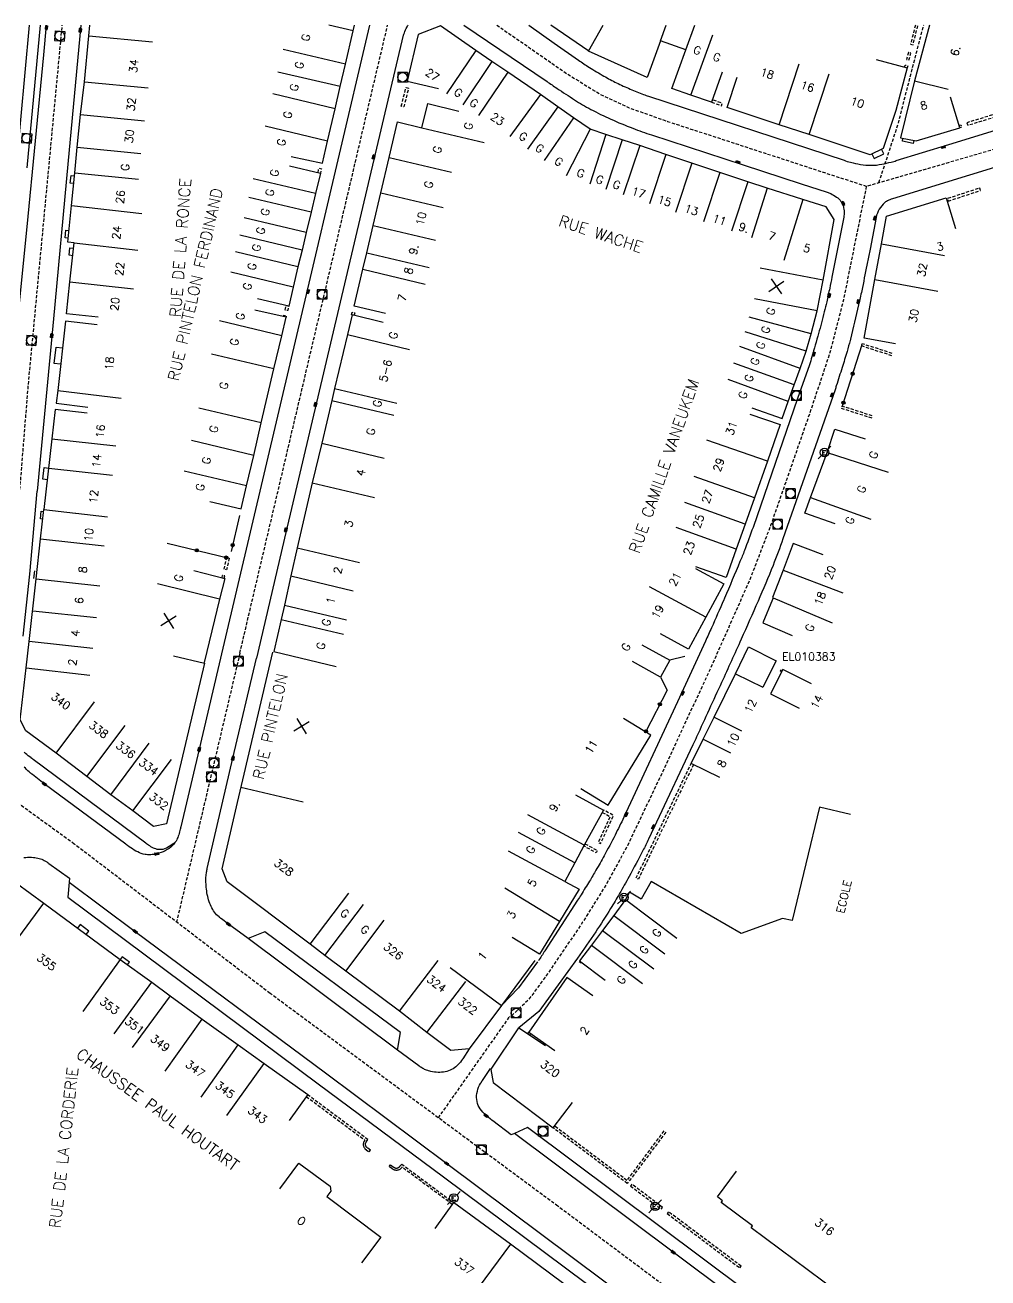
# Model space of a CAD drawing. Header units: millimetres. Extents: x 119599 to 135000, y 124063 to 131000.
# Drawn here: x 134732.4 to 134882.9, y 130804.3 to 131000 of the extents above; entities that cross this region are included whole.
import ezdxf
from ezdxf.enums import TextEntityAlignment as Align

# ---------------------------------------------------------------- set-up
doc = ezdxf.new("R2010")
doc.units = ezdxf.units.MM
doc.linetypes.add('DASHED', pattern=[0.75, 0.5, -0.25])
doc.layers.get('0').update_dxf_attribs({"linetype": 'CONTINUOUS'})
for name, color, linetype in [('W0001', 6, 'DASHED'), ('W0008', 7, 'CONTINUOUS'), ('W0100', 7, 'CONTINUOUS'), ('W0112', 1, 'DASHED'), ('W0322', 7, 'CONTINUOUS'), ('W0400', 7, 'CONTINUOUS'), ('W0420', 7, 'CONTINUOUS'), ('W0471', 7, 'CONTINUOUS'), ('W0984', 7, 'CONTINUOUS'), ('W0989', 7, 'CONTINUOUS'), ('W0991', 7, 'CONTINUOUS'), ('W1102', 7, 'CONTINUOUS')]:
    doc.layers.add(name, color=color, linetype=linetype)
doc.styles.get("Standard").update_dxf_attribs({"font": 'romans.shx', "width": 0.85})

# ---------------------------------------------------------------- blocks, each defined once
blk = doc.blocks.new('T420')
for p, q in [((0.75, 0.75), (-0.75, 0.75)), ((-0.75, 0.75), (-0.75, -0.75)), ((0.75, 0.75), (0.75, -0.75)), ((0.75, -0.75), (-0.75, -0.75))]:
    blk.add_line(p, q)
blk.add_ellipse((0, 0), major_axis=(-0.53, 0.53), ratio=1, start_param=3.926991, end_param=10.210176)
blk = doc.blocks.new('T400')
for p, q in [((-0.15, 0.3), (0.15, 0.3)), ((-0.15, -0.25), (-0.15, 0.3)), ((-0.15, 0.15), (0.15, 0.15)), ((-0.15, 0), (0.15, 0)), ((0.15, 0.3), (0.15, -0.25)), ((-0.15, -0.15), (0.15, -0.15)), ((-0.15, -0.25), (-0.15, -0.3)), ((-0.15, -0.3), (0.15, -0.3)), ((0.15, -0.3), (0.15, -0.25))]:
    blk.add_line(p, q)
blk = doc.blocks.new('T471')
for p, q in [((-0.333334, 0.333334), (-0.333334, -0.333334)), ((-0.333334, 0.333334), (0.333334, 0.333334)), ((-0.333334, 0), (0, 0)), ((0.500001, 0.500001), (1.000002, 1.000002)), ((-0.500001, -0.500001), (-1.000002, -1.000002)), ((-0.333334, -0.333334), (0.333334, -0.333334))]:
    blk.add_line(p, q)
blk.add_ellipse((0, 0), major_axis=(0.471405, 0.471405), ratio=1, start_param=5.4977871438, end_param=11.780972451)
blk = doc.blocks.new('t991o')
at = {"color": 0, "linetype": 'Continuous'}
for p, q in [((-1, 1), (1, -1)), ((-1, -1), (1, 1))]:
    blk.add_line(p, q, dxfattribs=at)
blk = doc.blocks.new('t322o')
at = {"color": 0, "linetype": 'Continuous'}
for radius in [0.25, 0.15]:
    blk.add_circle((0, 0), radius, dxfattribs=at)

msp = doc.modelspace()

# ---------------------------------------------------------------- linework, layer by layer
at = {"layer": 'W0001'}
for points in [[(134875.41, 130770.82), (134869.25, 130775.41), (134815.66, 130815.5), (134770.69, 130848.74), (134740.11, 130872.06), (134710.02, 130893.85), (134681.28, 130915.52), (134659.89, 130931.41), (134644.11, 130943.03), (134629.02, 130954.02), (134614.69, 130964.33), (134600.53, 130974.2), (134588.55, 130982.42), (134577.92, 130989.68), (134559.15, 131000)], [(134765.98, 130901.9), (134756.08, 130859.88)], [(134797, 130829.29), (134808.13, 130845.09), (134808.16, 130845.14)]]:
    msp.add_lwpolyline(points, dxfattribs=at)
at = {"layer": 'W0001', "flags": 128}
for points in [[(134731.61, 130927.43), (134732.91, 130943.59), (134738.23, 131000)], [(134765.98, 130901.9), (134768.41, 130912.24), (134773.2, 130932.56), (134777.69, 130951.59), (134785.11, 130983.2), (134789.07, 131000)], [(134806.12, 131000), (134811.18, 130996.5), (134817.21, 130992.32), (134822.33, 130989.16), (134826.82, 130987.07), (134832.79, 130984.96), (134844.88, 130981.02), (134863.87, 130974.82), (134882.8, 130980.32), (134916.71, 130990.75)], [(134865.85, 130975.4), (134868.84, 130984.53), (134871.04, 130993.11), (134872.84, 131000)], [(134863.87, 130974.82), (134860.29, 130957.06), (134858.11, 130948.6), (134855.05, 130939.45), (134851.49, 130929.21), (134848.92, 130921.84), (134845.66, 130913.36), (134839.73, 130899.99), (134832.06, 130883.4), (134826.54, 130871.8), (134823.21, 130865.72), (134819.54, 130859.85), (134813.86, 130851.51), (134811.13, 130847.79), (134808.28, 130845.08)]]:
    msp.add_lwpolyline(points, dxfattribs=at)
at = {"layer": 'W0008'}
for points in [[(134728.84, 130927.32), (134729.67, 130935.98), (134730.93, 130950.3), (134732.72, 130968.49), (134735.33, 130995.35), (134735.75, 131000)], [(134741.11, 131000), (134739.08, 130978.25), (134736.86, 130954.13), (134734.31, 130927.17)], [(134740, 130975.23), (134739.48, 130975.28), (134739.61, 130976.48), (134740.12, 130976.43)], [(134739.18, 130966.73), (134738.69, 130966.77), (134738.8, 130967.96), (134739.29, 130967.91)], [(134739.87, 130963.97), (134739.28, 130964.04), (134739.43, 130965.19), (134740, 130965.13)], [(134737.96, 130947.04), (134736.97, 130947.15), (134737.28, 130949.67), (134738.24, 130949.56)], [(134735.91, 130928.97), (134735.17, 130929.06), (134735.41, 130930.87), (134736.12, 130930.79)], [(134732.09, 130904.55), (134733.16, 130914.2), (134734.31, 130927.17)], [(134735.21, 130922.84), (134734.81, 130922.88), (134734.92, 130924.08), (134735.35, 130924.03)], [(134763.33, 130902.69), (134759.63, 130886.88), (134756.75, 130874.75), (134756.73, 130874.71), (134756.73, 130874.68), (134756.72, 130874.64), (134756.72, 130874.6), (134756.7, 130874.57), (134756.7, 130874.53), (134756.69, 130874.5), (134756.69, 130874.46), (134756.67, 130874.42), (134756.66, 130874.39), (134756.61, 130874.17), (134756.56, 130873.96), (134756.5, 130873.74), (134756.44, 130873.53), (134756.36, 130873.32), (134756.28, 130873.11), (134756.2, 130872.91), (134756.11, 130872.71), (134756, 130872.52), (134755.89, 130872.34), (134755.69, 130872.07), (134755.45, 130871.82), (134755.2, 130871.59), (134754.92, 130871.38), (134754.64, 130871.19), (134754.33, 130871.02), (134754, 130870.87), (134753.67, 130870.73), (134753.33, 130870.62), (134753, 130870.54), (134753, 130870.54), (134752.81, 130870.49), (134752.63, 130870.46), (134752.44, 130870.43), (134752.25, 130870.41), (134752.08, 130870.39), (134751.89, 130870.38), (134751.7, 130870.38), (134751.53, 130870.4), (134751.34, 130870.41), (134751.17, 130870.44), (134750.88, 130870.5), (134750.58, 130870.59), (134750.3, 130870.7), (134750.02, 130870.83), (134749.73, 130870.97), (134749.47, 130871.12), (134749.2, 130871.3), (134748.94, 130871.47), (134748.69, 130871.65), (134748.44, 130871.83), (134748.41, 130871.85), (134748.38, 130871.88), (134748.36, 130871.89), (134748.33, 130871.91), (134748.3, 130871.94), (134748.27, 130871.95), (134748.23, 130871.98), (134748.22, 130871.99), (134748.19, 130872.02), (134748.16, 130872.04), (134735.42, 130881.47), (134733.56, 130882.91), (134733.53, 130882.95), (134733.5, 130882.97), (134733.47, 130882.99), (134733.44, 130883.02), (134733.41, 130883.05), (134733.36, 130883.07), (134733.33, 130883.09), (134733.3, 130883.12), (134733.27, 130883.15), (134733.23, 130883.17), (134733.03, 130883.34), (134732.84, 130883.52), (134732.64, 130883.7), (134732.47, 130883.9), (134732.28, 130884.09)], [(134801.81, 130840.1), (134800.8, 130838.52), (134800.8, 130838.52), (134800.77, 130838.48), (134800.75, 130838.46), (134800.73, 130838.43), (134800.72, 130838.4), (134800.7, 130838.37), (134800.67, 130838.34), (134800.66, 130838.31), (134800.64, 130838.28), (134800.63, 130838.25), (134800.59, 130838.23), (134800.45, 130838.02), (134800.28, 130837.82), (134800.11, 130837.63), (134799.92, 130837.45), (134799.72, 130837.28), (134799.5, 130837.13), (134799.3, 130836.98), (134799.06, 130836.86), (134798.83, 130836.74), (134798.59, 130836.65), (134798.33, 130836.56), (134798.05, 130836.49), (134797.78, 130836.44), (134797.5, 130836.41), (134797.22, 130836.39), (134796.94, 130836.39), (134796.66, 130836.41), (134796.38, 130836.44), (134796.09, 130836.48), (134795.81, 130836.54), (134795.81, 130836.54), (134795.64, 130836.58), (134795.48, 130836.62), (134795.33, 130836.68), (134795.16, 130836.73), (134795, 130836.8), (134794.84, 130836.86), (134794.7, 130836.93), (134794.55, 130837.01), (134794.41, 130837.09), (134794.27, 130837.19), (134794.27, 130837.19), (134794.23, 130837.21), (134794.2, 130837.23), (134794.17, 130837.26), (134794.14, 130837.28), (134794.11, 130837.3), (134794.06, 130837.33), (134794.03, 130837.35), (134794, 130837.38), (134793.97, 130837.41), (134793.94, 130837.43), (134790.63, 130839.88), (134767.25, 130857.3), (134764.19, 130859.56), (134763.09, 130860.39), (134763.05, 130860.42), (134763.02, 130860.45), (134762.97, 130860.48), (134762.94, 130860.5), (134762.91, 130860.53), (134762.86, 130860.56), (134762.83, 130860.59), (134762.78, 130860.62), (134762.75, 130860.65), (134762.72, 130860.68), (134762.72, 130860.68), (134762.52, 130860.84), (134762.34, 130861.02), (134762.17, 130861.22), (134762.02, 130861.42), (134761.88, 130861.63), (134761.73, 130861.85), (134761.61, 130862.08), (134761.48, 130862.3), (134761.38, 130862.55), (134761.28, 130862.78), (134761.28, 130862.78), (134761.19, 130863.05), (134761.09, 130863.34), (134761.02, 130863.61), (134760.95, 130863.89), (134760.89, 130864.18), (134760.83, 130864.46), (134760.8, 130864.75), (134760.75, 130865.03), (134760.72, 130865.32), (134760.7, 130865.61), (134760.7, 130865.61), (134760.69, 130865.83), (134760.67, 130866.04), (134760.67, 130866.26), (134760.67, 130866.48), (134760.67, 130866.69), (134760.67, 130866.91), (134760.69, 130867.12), (134760.72, 130867.33), (134760.75, 130867.54), (134760.78, 130867.75), (134760.8, 130867.8), (134760.8, 130867.85), (134760.81, 130867.9), (134760.83, 130867.95), (134760.83, 130868), (134760.84, 130868.05), (134760.86, 130868.1), (134760.88, 130868.15), (134760.89, 130868.2), (134760.89, 130868.25), (134760.89, 130868.25), (134764.89, 130885.47), (134768.59, 130901.12)], [(134755.89, 130872.34), (134755.66, 130872.16), (134755.41, 130871.99), (134755.17, 130871.82), (134754.94, 130871.67), (134754.69, 130871.53), (134754.45, 130871.41), (134754.2, 130871.31), (134753.95, 130871.24), (134753.7, 130871.2), (134753.45, 130871.19), (134753.25, 130871.2), (134753.06, 130871.24), (134752.86, 130871.3), (134752.66, 130871.37), (134752.47, 130871.45), (134752.27, 130871.55), (134752.08, 130871.65), (134751.91, 130871.77), (134751.72, 130871.88), (134751.55, 130872.01), (134751.52, 130872.02), (134751.48, 130872.05), (134751.47, 130872.06), (134751.44, 130872.09), (134751.41, 130872.1), (134751.38, 130872.12), (134751.36, 130872.15), (134751.33, 130872.16), (134751.3, 130872.19), (134751.28, 130872.2), (134751.28, 130872.2), (134733.67, 130885.29), (134733.64, 130885.31), (134733.61, 130885.34), (134733.58, 130885.36), (134733.55, 130885.38), (134733.52, 130885.41), (134733.48, 130885.43), (134733.45, 130885.45), (134733.42, 130885.48), (134733.39, 130885.5), (134733.36, 130885.52), (134733.14, 130885.7), (134732.91, 130885.87), (134732.69, 130886.05), (134732.47, 130886.23), (134732.25, 130886.42)], [(134732.22, 130869.95), (134732.52, 130869.98), (134732.81, 130870.01), (134733.13, 130870.02), (134733.42, 130870.01), (134733.72, 130869.98), (134733.95, 130869.96), (134734.17, 130869.92), (134734.39, 130869.88), (134734.61, 130869.82), (134734.81, 130869.76), (134735.03, 130869.68), (134735.23, 130869.59), (134735.42, 130869.5), (134735.63, 130869.39), (134735.81, 130869.27), (134735.84, 130869.26), (134735.88, 130869.23), (134735.91, 130869.21), (134735.92, 130869.2), (134735.95, 130869.17), (134735.98, 130869.15), (134736.02, 130869.12), (134736.05, 130869.1), (134736.08, 130869.08), (134736.11, 130869.05), (134739.33, 130866.73), (134739.28, 130866.12), (134749.63, 130858.41), (134779.34, 130836.31), (134798.3, 130822.15), (134827.81, 130800.16)], [(134739.28, 130866.12), (134739.11, 130863.79), (134778.19, 130834.62), (134797.78, 130820.07), (134835.92, 130791.67), (134838.17, 130792.51)], [(134741.98, 130857.92), (134742.39, 130858.47), (134741.02, 130859.48), (134740.61, 130858.94)], [(134790.63, 130839.88), (134791.09, 130842.64), (134769.89, 130858.33), (134767.25, 130857.3)], [(134748.44, 130853.2), (134748.75, 130853.62), (134747.58, 130854.46), (134747.28, 130854.03)], [(134812.5, 130853.68), (134809.53, 130849.61), (134806.88, 130846.84)], [(134878.42, 130774.86), (134833.69, 130808.3), (134808.89, 130826.83), (134808.36, 130826.65), (134805.52, 130828.81), (134805.52, 130828.81), (134805.48, 130828.84), (134805.44, 130828.88), (134805.39, 130828.91), (134805.34, 130828.95), (134805.3, 130828.98), (134805.25, 130829.02), (134805.2, 130829.05), (134805.17, 130829.08), (134805.13, 130829.12), (134805.08, 130829.15), (134804.83, 130829.34), (134804.59, 130829.55), (134804.36, 130829.76), (134804.13, 130829.98), (134803.92, 130830.21), (134803.72, 130830.45), (134803.53, 130830.7), (134803.38, 130830.97), (134803.23, 130831.24), (134803.13, 130831.52), (134803.05, 130831.83), (134803, 130832.15), (134802.98, 130832.47), (134802.98, 130832.8), (134803.03, 130833.12), (134803.09, 130833.45), (134803.17, 130833.77), (134803.28, 130834.08), (134803.42, 130834.38), (134803.58, 130834.66), (134803.61, 130834.7), (134803.64, 130834.75), (134803.66, 130834.8), (134803.69, 130834.84), (134803.72, 130834.88), (134803.75, 130834.93), (134803.78, 130834.98), (134803.81, 130835.02), (134803.84, 130835.06), (134803.88, 130835.11), (134805.14, 130836.99)], [(134879.59, 130776.44), (134810.95, 130827.8), (134808.89, 130826.83)]]:
    msp.add_lwpolyline(points, dxfattribs=at)
at = {"layer": 'W0008', "flags": 128}
for points in [[(134733.03, 131000), (134731.03, 130977.78)], [(134734.75, 131000), (134732.68, 130977.69)], [(134786.21, 131000), (134776.36, 130957.91), (134763.34, 130902.69)], [(134871.27, 130981.97), (134871.18, 130981.5), (134869.5, 130981.84), (134869.6, 130982.31)], [(134864.73, 130979.86), (134865.08, 130979.15), (134866.6, 130979.9), (134866.26, 130980.59)], [(134733.77, 130913.57), (134733.92, 130914.77)]]:
    msp.add_lwpolyline(points, dxfattribs=at)
for points in [[(134768.61, 130901.11), (134773.21, 130920.75), (134778.22, 130941.91), (134787.15, 130979.89), (134791.56, 130998.41, -0.04003), (134791.68, 130998.78, -0.015242), (134792.1, 130999.71, -0.030578), (134792.27, 131000)], [(134801, 131000), (134813.98, 130991.17, 0.003425), (134815.55, 130990.11, 0.001985), (134818.28, 130988.32, 0.02141), (134820.81, 130986.83, 0.018122), (134823.93, 130985.31, 0.011744), (134827.38, 130983.87, 0.014191), (134830.29, 130982.83), (134844.64, 130978.17), (134853.69, 130975.21), (134857.76, 130973.91, -0.045253), (134858.3, 130973.68, -0.025181), (134859.21, 130973.14, -0.087453), (134859.91, 130972.46, -0.099274), (134860.28, 130971.68, -0.048339), (134860.4, 130970.76, -0.059046), (134860.35, 130970.01), (134858.5, 130960.63, -0.00369), (134858.15, 130958.9, -0.002972), (134857.68, 130956.76, -0.008262), (134857.3, 130955.18, -0.003887), (134856.41, 130951.84, -0.004097), (134855.37, 130948.19, -0.01178), (134854.97, 130946.93), (134853.14, 130941.64), (134846.17, 130921.54, -0.004088), (134844.82, 130917.91, -0.008533), (134844.13, 130916.19, -0.0002), (134841.72, 130910.48, -0.003901), (134841.6, 130910.19, -0.001259), (134839.67, 130905.84, -0.002602), (134838.72, 130903.75), (134834.37, 130894.3), (134825.98, 130876.27, -0.008944), (134824.6, 130873.46, -0.00772), (134822.91, 130870.25, -0.004967), (134821.62, 130867.97, -0.006627), (134820.62, 130866.29, -0.001866), (134819.3, 130864.14, -0.004621), (134818.76, 130863.28), (134813.64, 130855.38, -0.000444), (134813.62, 130855.35, -0.000009), (134812.64, 130853.85)], [(134811.15, 131000), (134815.09, 130997.18), (134818.87, 130994.53, 0.013134), (134820.59, 130993.39, 0.010157), (134822.87, 130992.03, 0.015258), (134824.84, 130990.98, 0.01455), (134826.97, 130990.01, 0.005741), (134829.04, 130989.17, 0.014858), (134829.85, 130988.87), (134860.39, 130978.87, 0.019177), (134861.41, 130978.57, 0.013046), (134862.95, 130978.24, 0.049198), (134864.61, 130978.09, 0.048616), (134866.29, 130978.27, 0.008473), (134867.76, 130978.6, 0.015515), (134868.55, 130978.82), (134876.74, 130981.34), (134918.97, 130994.32)], [(134915.39, 130987.46), (134867.97, 130972.88, 0.032414), (134867.56, 130972.72, 0.017619), (134866.85, 130972.37, 0.077482), (134866.74, 130972.28, 0.149765), (134865.39, 130969.95, 0.126011), (134865.39, 130969.95, 0.112685), (134865.39, 130969.95), (134864.46, 130965), (134863.95, 130962.5, -0.003596), (134863.15, 130958.5, -0.006499), (134862.66, 130956.29, -0.000339), (134861.4, 130950.93, -0.009314), (134861.35, 130950.73, -0.005146), (134860.86, 130949.01, -0.003555), (134860.1, 130946.53, -0.001373), (134859.18, 130943.63, -0.00667), (134858.98, 130943.04), (134850.84, 130919.73, -0.011133), (134849.29, 130915.6, -0.008086), (134846.95, 130910.01, -0.00221), (134844.31, 130904.05, -0.001947), (134841.25, 130897.31, -0.00034), (134837.35, 130888.81, -0.002336), (134836.78, 130887.58), (134831.1, 130875.46), (134829.84, 130872.82, -0.008999), (134828.96, 130871.05, -0.00385), (134826.79, 130866.98, -0.006421), (134825.3, 130864.32, -0.007282), (134823.92, 130862.01, -0.00994), (134821.58, 130858.36, -0.008624), (134818.72, 130854.26), (134812.68, 130845.91), (134809.56, 130843.34)]]:
    msp.add_lwpolyline(points, format="xyb", dxfattribs=at)
at = {"layer": 'W0100'}
for points in [[(134743.84, 130954.36), (134738.87, 130954.9), (134739.41, 130959.88), (134740.1, 130965.98), (134739.12, 130966.09), (134739.67, 130971.81), (134740.17, 130976.92), (134740.57, 130980.94), (134741.1, 130986.04), (134741.68, 130991.14), (134742.37, 130998.33), (134742.55, 131000)], [(134755.59, 130901.48), (134760.47, 130900.32), (134754.53, 130875.21), (134752.47, 130874.8), (134749.27, 130877.27), (134745.84, 130879.77), (134742.05, 130882.61), (134737.28, 130886.26), (134732.52, 130889.76), (134731.66, 130891.46), (134732.61, 130899.59), (134733.06, 130903.7), (134734.16, 130913.49), (134734.81, 130919.76), (134735.34, 130924.35), (134740.31, 130923.77)], [(134812.05, 130853.9), (134806.88, 130846.84), (134801.81, 130840.1), (134798.94, 130839.81), (134795.2, 130842.63), (134790.91, 130845.94), (134782.56, 130852.2), (134779.27, 130854.66), (134776.98, 130856.41), (134764, 130866.15), (134763.23, 130868.21), (134765.59, 130878.56), (134771.14, 130902.05)], [(134728, 130857.77), (134723.97, 130860.72), (134728.95, 130867.53), (134735.34, 130862.81), (134747.28, 130854.02), (134752.2, 130850.5), (134755.09, 130848.35), (134760.11, 130844.7), (134765.73, 130840.7), (134769.77, 130837.81), (134776.59, 130832.93), (134773.69, 130828.86)], [(134805.2, 130836.84), (134805.55, 130834.81), (134814.94, 130827.73), (134817.95, 130831.72)], [(134772.22, 130818.19), (134775.17, 130822.23), (134780.09, 130818.64), (134780.19, 130817.84), (134779.58, 130816.99), (134788, 130810.65), (134785, 130806.66)], [(134868.61, 130802.25), (134865.61, 130798.25), (134864.81, 130798.85), (134864.61, 130798.59), (134859.52, 130802.38), (134859.31, 130802.11), (134845.89, 130812.14), (134846.08, 130812.41), (134841.19, 130816.06), (134841.41, 130816.34), (134840.59, 130816.95), (134843.58, 130820.95)], [(134833.59, 130770.87), (134838.44, 130769.62), (134841.81, 130782.79), (134840.97, 130785.14), (134835.48, 130789.32), (134832.31, 130791.69), (134828.17, 130794.72), (134824.97, 130797.13), (134822.22, 130799.16), (134816.58, 130803.35), (134808.25, 130809.57), (134799.36, 130816.06), (134796.42, 130812.02)]]:
    msp.add_lwpolyline(points, dxfattribs=at)
at = {"layer": 'W0100', "flags": 128}
for points in [[(134774.02, 130979.49), (134778.91, 130978.41), (134779.67, 130981.86), (134780.88, 130986.92), (134781.67, 130990.39), (134782.48, 130993.9), (134783.7, 130999.09), (134783.9, 131000)], [(134846, 130940.19), (134850.71, 130938.52), (134851.66, 130941.2), (134852.57, 130943.78), (134853.52, 130946.36), (134854.48, 130949.05), (134855.23, 130951.77), (134856.2, 130955.38), (134857.11, 130960.15), (134858.84, 130969.62), (134857.6, 130971.62), (134853.96, 130972.75), (134848.37, 130974.5), (134845.37, 130975.51), (134840.99, 130976.97), (134836.62, 130978.43), (134832.55, 130979.78), (134828.46, 130981.16), (134825.7, 130982.06), (134823.19, 130982.88), (134820.7, 130983.75), (134818.12, 130985.53), (134815.66, 130987.21), (134812.94, 130989.17), (134807.84, 130992.62), (134805.34, 130994.3), (134802.85, 130996.04), (134797.32, 130999.87), (134793.83, 130998.54), (134792.14, 130991.24), (134797.01, 130990.11)], [(134820.49, 130995.9), (134814.59, 131000)], [(134873.73, 131000), (134871.42, 130991.29), (134869.22, 130982.38), (134871.66, 130981.89), (134878.48, 130983.93), (134877.05, 130988.72)], [(134841.34, 130992.66), (134839.7, 130987.94), (134836.46, 130989.06), (134833.49, 130990.11), (134835.67, 130996.13), (134831.71, 130997.56), (134829.63, 130991.82), (134820.48, 130995.91)], [(134865.41, 130994.6), (134870.24, 130993.3), (134868.46, 130986.67), (134866.51, 130980.71), (134864.49, 130979.75), (134854.93, 130982.9), (134850.25, 130984.44), (134842.14, 130987.11), (134843.7, 130991.86)], [(134788.71, 130954.96), (134783.85, 130956.11), (134785.21, 130961.86), (134785.81, 130964.42), (134786.8, 130968.68), (134788.01, 130973.8), (134789.3, 130979.3), (134790.63, 130984.86), (134794.43, 130983.95), (134795.33, 130987.73), (134800.19, 130986.57)], [(134773.72, 130978.02), (134778.57, 130976.84), (134777.8, 130973.67), (134777.11, 130970.75), (134776.36, 130967.57), (134775.69, 130964.86), (134775.05, 130962.25), (134774.31, 130959.08), (134773.62, 130956.11), (134768.75, 130957.23)], [(134868.45, 130950.18), (134863.53, 130951.07), (134865.2, 130960.24), (134866.24, 130965.84), (134867.02, 130970.16), (134876.33, 130973.01), (134877.8, 130968.23)], [(134743.67, 130953.17), (134738.71, 130953.72), (134737.51, 130942.9), (134737.26, 130940.93), (134742.22, 130940.31)], [(134761.31, 130925.55), (134766.18, 130924.42), (134767, 130928), (134768.14, 130932.75), (134769.3, 130937.85), (134771.3, 130946.29), (134772.53, 130951.47), (134773.2, 130954.36), (134768.33, 130955.48)], [(134788.39, 130953.53), (134783.54, 130954.72), (134782.78, 130951.64), (134780.79, 130943.25), (134780.33, 130941.35), (134778.8, 130934.67), (134777.3, 130928.51), (134774.92, 130918.36), (134773.95, 130913.95), (134772.93, 130909.37), (134772.43, 130907.14), (134771.29, 130902.12)], [(134742.1, 130939.4), (134737.14, 130939.95), (134736.62, 130935.34), (134735.34, 130924.35)], [(134845.67, 130939.22), (134850.39, 130937.58), (134848.41, 130931.88), (134846.4, 130926.13), (134844.94, 130922.03), (134843.55, 130918.15), (134841.95, 130913.7), (134837.24, 130915.39)], [(134858.99, 130922.09), (134854.28, 130923.77), (134855.14, 130926.2), (134857.77, 130933.25), (134858.96, 130936.9), (134863.71, 130935.35)], [(134857.12, 130917.25), (134852.45, 130919.03), (134850.87, 130914.87), (134849.23, 130910.56), (134849.33, 130910.51), (134849.23, 130910.28), (134847.68, 130906.61), (134852.28, 130904.66)], [(134758.77, 130914.78), (134763.61, 130913.56), (134762.79, 130910.3), (134760.38, 130900.45)], [(134837.19, 130915.09), (134841.59, 130912.71), (134838.77, 130907.51), (134836.09, 130902.53), (134831.69, 130904.91)], [(134828.78, 130903.2), (134833.15, 130900.77), (134831.69, 130898.13), (134827.32, 130900.56)], [(134840.99, 130882.45), (134836.51, 130884.67), (134838.37, 130888.44), (134840.09, 130891.89), (134843.44, 130898.68), (134845.48, 130902.88), (134849.77, 130900.7), (134847.72, 130896.56)], [(134855.3, 130897.11), (134850.83, 130899.35), (134848.91, 130895.51), (134853.38, 130893.27)], [(134819.25, 130880.75), (134823.52, 130878.14), (134830.2, 130889.07), (134825.94, 130891.68)], [(134818.42, 130879.78), (134822.8, 130877.38), (134819.79, 130871.88), (134818.3, 130869.12), (134816.74, 130866.23), (134819, 130865.01), (134815.92, 130859.95), (134812.82, 130854.88), (134808.55, 130857.49)], [(134861.38, 130876.7), (134856.53, 130877.85), (134856.53, 130877.85), (134852.3, 130860.1), (134850.76, 130860.43), (134844.31, 130858.11), (134830.27, 130866.22), (134828.68, 130863.48), (134826.84, 130864.54), (134826.26, 130863.38), (134824.4, 130860.91), (134822.66, 130858.58), (134820.92, 130856.27), (134819.06, 130853.81), (134823.05, 130850.8)], [(134821.16, 130848.35), (134817.06, 130851.2), (134811.12, 130842.66), (134815.22, 130839.81)], [(134805.24, 130836.9), (134809.56, 130843.34), (134813.73, 130840.58)]]:
    msp.add_lwpolyline(points, dxfattribs=at)
at = {"layer": 'W0112', "flags": 128}
for points in [[(134871.53, 131000), (134870.79, 130997.03), (134871.18, 130996.93), (134871.95, 131000)], [(134869.85, 130993.41), (134869.96, 130993.75), (134870.34, 130993.64), (134870.24, 130993.3)], [(134878.37, 130984.32), (134878.63, 130984.44), (134878.79, 130984.07), (134878.48, 130983.93)], [(134778.19, 130976.94), (134778.31, 130977.63), (134778.71, 130977.56), (134778.57, 130976.84)], [(134772.81, 130954.45), (134772.85, 130954.69), (134773.25, 130954.62), (134773.2, 130954.36)], [(134867.88, 130948.34), (134863.12, 130949.87), (134863.24, 130950.25), (134868, 130948.72)], [(134864.76, 130938.58), (134860, 130940.11), (134860.12, 130940.49), (134864.88, 130938.97)], [(134763.52, 130913.59), (134763.62, 130913.94), (134763.23, 130914.04), (134763.14, 130913.69)], [(134850.66, 130898.99), (134850.47, 130899.07), (134850.63, 130899.44), (134850.83, 130899.35)], [(134836.87, 130884.5), (134828.26, 130866.6), (134827.9, 130866.77), (134836.51, 130884.67)], [(134822.61, 130877.02), (134823.85, 130876.35), (134821.96, 130872.3), (134822.33, 130872.13), (134824.37, 130876.52), (134822.8, 130877.38)], [(134819.91, 130872.11), (134821.83, 130871.06), (134821.66, 130870.69), (134819.72, 130871.77)], [(134819.38, 130853.57), (134819.3, 130853.45), (134818.98, 130853.68), (134819.06, 130853.81)], [(134810.97, 130842.41), (134811.12, 130842.66)], [(134811.31, 130842.19), (134811.45, 130842.43)]]:
    msp.add_lwpolyline(points, dxfattribs=at)
for points in [[(134870.44, 130995.72), (134870.14, 130994.63), (134870.53, 130994.53), (134870.83, 130995.62)], [(134791.2, 130987.31), (134791.95, 130990.25), (134792.34, 130990.15), (134791.59, 130987.21)], [(134839.7, 130987.94), (134841.24, 130987.4), (134841.37, 130987.78), (134839.83, 130988.31)], [(134879.59, 130984.74), (134879.71, 130984.35), (134889.92, 130987.47), (134889.8, 130987.85)], [(134876.67, 130972.5), (134881.72, 130974.16), (134881.6, 130974.54), (134876.54, 130972.88)], [(134773.07, 130955.48), (134773.23, 130956.2), (134773.62, 130956.11), (134773.46, 130955.39)], [(134783.92, 130955.04), (134783.82, 130954.67), (134783.44, 130954.76), (134783.53, 130955.14)], [(134763.5, 130914.99), (134763.94, 130916.8), (134764.33, 130916.7), (134763.88, 130914.9)]]:
    msp.add_lwpolyline(points, close=True, dxfattribs=at)
at = {"layer": 'W0112'}
for points in [[(134776.36, 130832.63), (134785.5, 130825.83), (134785.44, 130825.73), (134785.48, 130825.8), (134785.48, 130825.8), (134785.48, 130825.79), (134785.48, 130825.79), (134785.47, 130825.78), (134785.47, 130825.78), (134785.47, 130825.77), (134785.45, 130825.77), (134785.45, 130825.76), (134785.45, 130825.76), (134785.44, 130825.74), (134785.41, 130825.68), (134785.38, 130825.62), (134785.34, 130825.55), (134785.31, 130825.48), (134785.3, 130825.41), (134785.28, 130825.33), (134785.27, 130825.25), (134785.27, 130825.17), (134785.27, 130825.09), (134785.27, 130825.09), (134785.27, 130825.01), (134785.28, 130824.94), (134785.3, 130824.86), (134785.33, 130824.79), (134785.36, 130824.72), (134785.39, 130824.66), (134785.44, 130824.59), (134785.48, 130824.53), (134785.53, 130824.48), (134785.58, 130824.42), (134785.63, 130824.38), (134785.64, 130824.38), (134785.66, 130824.36), (134785.66, 130824.36), (134785.67, 130824.35), (134785.67, 130824.34), (134785.67, 130824.34), (134785.69, 130824.33), (134785.7, 130824.33), (134785.7, 130824.32), (134785.7, 130824.32), (134785.7, 130824.32), (134786.17, 130823.97), (134786.38, 130824.25), (134785.92, 130824.6), (134785.92, 130824.6), (134785.91, 130824.6), (134785.91, 130824.61), (134785.91, 130824.61), (134785.89, 130824.62), (134785.89, 130824.62), (134785.88, 130824.62), (134785.88, 130824.63), (134785.86, 130824.63), (134785.86, 130824.64), (134785.86, 130824.65), (134785.81, 130824.68), (134785.78, 130824.71), (134785.75, 130824.75), (134785.72, 130824.79), (134785.7, 130824.84), (134785.67, 130824.88), (134785.66, 130824.92), (134785.64, 130824.97), (134785.63, 130825.02), (134785.61, 130825.06), (134785.61, 130825.06), (134785.61, 130825.11), (134785.61, 130825.16), (134785.61, 130825.22), (134785.63, 130825.27), (134785.63, 130825.32), (134785.64, 130825.37), (134785.66, 130825.41), (134785.69, 130825.46), (134785.7, 130825.51), (134785.73, 130825.55), (134785.73, 130825.55), (134785.73, 130825.55), (134785.73, 130825.55), (134785.75, 130825.56), (134785.75, 130825.57), (134785.75, 130825.57), (134785.75, 130825.58), (134785.77, 130825.59), (134785.77, 130825.59), (134785.77, 130825.59), (134785.77, 130825.6), (134785.98, 130825.9), (134776.56, 130832.91)], [(134832.52, 130827.04), (134826.52, 130819.04), (134814.94, 130827.73)], [(134832.23, 130827.25), (134826.45, 130819.53), (134815.16, 130828.01)], [(134799.16, 130815.78), (134791.33, 130821.59), (134791.31, 130821.57), (134791.3, 130821.55), (134791.3, 130821.55), (134791.31, 130821.56), (134791.28, 130821.54), (134791.28, 130821.53), (134791.28, 130821.53), (134791.28, 130821.52), (134791.27, 130821.52), (134791.27, 130821.51), (134791.25, 130821.5), (134791.2, 130821.45), (134791.2, 130821.45), (134791.14, 130821.38), (134791.08, 130821.34), (134791.02, 130821.28), (134790.95, 130821.23), (134790.88, 130821.2), (134790.8, 130821.16), (134790.7, 130821.13), (134790.63, 130821.11), (134790.53, 130821.09), (134790.45, 130821.09), (134790.38, 130821.09), (134790.3, 130821.11), (134790.22, 130821.12), (134790.16, 130821.14), (134790.09, 130821.16), (134790.02, 130821.2), (134789.95, 130821.22), (134789.91, 130821.26), (134789.84, 130821.29), (134789.83, 130821.3), (134789.81, 130821.31), (134789.81, 130821.32), (134789.8, 130821.32), (134789.8, 130821.33), (134789.78, 130821.34), (134789.78, 130821.34), (134789.77, 130821.35), (134789.75, 130821.36), (134789.75, 130821.36), (134789.33, 130821.68), (134789.53, 130821.96), (134789.95, 130821.64), (134789.97, 130821.63), (134789.97, 130821.63), (134789.98, 130821.62), (134789.98, 130821.62), (134790, 130821.61), (134790.02, 130821.61), (134790.02, 130821.6), (134790.03, 130821.59), (134790.03, 130821.59), (134790.05, 130821.59), (134790.08, 130821.55), (134790.13, 130821.53), (134790.17, 130821.51), (134790.22, 130821.49), (134790.27, 130821.48), (134790.31, 130821.46), (134790.36, 130821.45), (134790.41, 130821.45), (134790.45, 130821.45), (134790.5, 130821.45), (134790.55, 130821.45), (134790.61, 130821.47), (134790.67, 130821.48), (134790.72, 130821.51), (134790.77, 130821.54), (134790.81, 130821.57), (134790.86, 130821.61), (134790.91, 130821.64), (134790.95, 130821.69), (134790.98, 130821.73), (134790.98, 130821.73), (134791, 130821.73), (134791, 130821.74), (134791, 130821.74), (134791, 130821.75), (134791.02, 130821.76), (134791.02, 130821.77), (134791.02, 130821.77), (134791.03, 130821.77), (134791.03, 130821.78), (134791.03, 130821.79), (134791.27, 130822.08), (134799.36, 130816.06)], [(134827.23, 130818.93), (134827.03, 130818.65), (134831.83, 130815.03), (134832.03, 130815.31), (134827.23, 130818.93)], [(134832.97, 130814.62), (134832.77, 130814.34), (134844.11, 130805.85), (134844.31, 130806.13), (134832.97, 130814.62)]]:
    msp.add_lwpolyline(points, dxfattribs=at)
at = {"layer": 'W0322', "flags": 128}
for points in [[(134863.18, 130950.06), (134860.06, 130940.3)], [(134765.93, 130923.4), (134764.62, 130917.74)], [(134754.61, 130919.08), (134764.33, 130916.7)], [(134835.51, 130901.37), (134833.15, 130900.77)], [(134831.69, 130898.13), (134832.73, 130896.08), (134829.38, 130889.55)]]:
    msp.add_lwpolyline(points, dxfattribs=at)
at = {"layer": 'W1102', "flags": 128}
for points in [[(134783.7, 130999.09), (134779.87, 131000)], [(134820.48, 130995.91), (134822.76, 131000)], [(134831.71, 130997.56), (134832.6, 131000)], [(134835.67, 130996.13), (134837.07, 131000)], [(134742.37, 130998.33), (134752.32, 130997.38)], [(134836.46, 130989.06), (134839.87, 130998.46)], [(134782.48, 130993.9), (134772.75, 130996.19)], [(134802.85, 130996.04), (134798.26, 130989.26)], [(134805.34, 130994.3), (134800.8, 130987.55)], [(134850.25, 130984.44), (134853.38, 130993.94)], [(134741.68, 130991.14), (134751.64, 130990.19)], [(134781.67, 130990.39), (134771.93, 130992.63)], [(134807.84, 130992.62), (134803.29, 130985.88)], [(134854.93, 130982.9), (134858.06, 130992.4)], [(134871.42, 130991.29), (134876.67, 130989.99)], [(134780.88, 130986.92), (134771.15, 130989.24)], [(134812.94, 130989.17), (134808.19, 130982.57)], [(134815.66, 130987.21), (134810.91, 130980.62)], [(134741.1, 130986.04), (134751.05, 130985.02)], [(134818.12, 130985.53), (134813.54, 130978.82)], [(134779.67, 130981.86), (134769.94, 130984.19)], [(134794.43, 130983.95), (134804.16, 130981.65)], [(134820.7, 130983.75), (134816.99, 130976.44)], [(134823.19, 130982.88), (134820.65, 130975.16)], [(134825.7, 130982.06), (134823.18, 130974.33)], [(134828.46, 130981.16), (134825.85, 130973.46)], [(134740.57, 130980.94), (134750.52, 130979.92)], [(134789.3, 130979.3), (134799.03, 130977)], [(134832.55, 130979.78), (134830, 130972.06)], [(134836.62, 130978.43), (134834.07, 130970.71)], [(134740.17, 130976.92), (134750.12, 130975.91)], [(134777.8, 130973.67), (134768.08, 130975.99)], [(134840.99, 130976.97), (134838.43, 130969.25)], [(134845.37, 130975.51), (134842.81, 130967.8)], [(134788.01, 130973.8), (134797.74, 130971.5)], [(134848.37, 130974.5), (134845.94, 130966.75)], [(134739.67, 130971.81), (134750.68, 130970.58)], [(134777.11, 130970.75), (134767.39, 130973.07)], [(134853.96, 130972.75), (134850.97, 130963.21)], [(134776.36, 130967.57), (134766.63, 130969.89)], [(134786.8, 130968.68), (134796.53, 130966.38)], [(134740.1, 130965.98), (134750.04, 130964.86)], [(134775.69, 130964.86), (134765.96, 130967.19)], [(134866.24, 130965.84), (134876.07, 130964.01)], [(134775.05, 130962.25), (134765.32, 130964.58)], [(134785.81, 130964.42), (134795.54, 130962.12)], [(134785.21, 130961.86), (134794.94, 130959.55)], [(134857.11, 130960.15), (134847.28, 130962.01)], [(134739.41, 130959.88), (134749.35, 130958.78)], [(134774.31, 130959.08), (134764.58, 130961.41)], [(134865.2, 130960.24), (134875.03, 130958.41)], [(134856.2, 130955.38), (134846.38, 130957.25)], [(134772.53, 130951.47), (134762.81, 130953.8)], [(134855.23, 130951.77), (134845.57, 130954.38)], [(134854.48, 130949.05), (134844.93, 130952.06)], [(134782.78, 130951.64), (134792.51, 130949.34)], [(134853.52, 130946.36), (134844.12, 130949.79)], [(134771.3, 130946.29), (134761.57, 130948.61)], [(134852.57, 130943.78), (134843.18, 130947.2)], [(134851.66, 130941.2), (134842.27, 130944.63)], [(134737.51, 130942.9), (134747.44, 130941.74), (134747.44, 130941.74)], [(134780.79, 130943.25), (134790.52, 130940.94)], [(134769.3, 130937.85), (134759.57, 130940.18)], [(134780.33, 130941.35), (134790.06, 130939.05)], [(134736.62, 130935.34), (134746.57, 130934.26)], [(134768.14, 130932.75), (134758.41, 130935.08)], [(134778.8, 130934.67), (134788.53, 130932.37)], [(134848.41, 130931.88), (134838.96, 130935.17)], [(134857.77, 130933.25), (134867.28, 130930.15)], [(134736.12, 130930.79), (134746.06, 130929.71)], [(134767, 130928), (134757.28, 130930.32)], [(134777.3, 130928.51), (134787.03, 130926.2)], [(134846.4, 130926.13), (134836.99, 130929.49)], [(134844.94, 130922.03), (134835.52, 130925.4)], [(134855.14, 130926.2), (134864.56, 130922.84)], [(134740.35, 130923.74), (134745.31, 130923.17)], [(134843.55, 130918.15), (134834.15, 130921.54)], [(134774.92, 130918.36), (134784.66, 130916.06)], [(134850.87, 130914.87), (134860.22, 130911.33)], [(134762.79, 130910.3), (134753.1, 130912.74)], [(134773.95, 130913.95), (134783.68, 130911.64)], [(134838.77, 130907.51), (134829.98, 130912.27)], [(134772.93, 130909.37), (134782.66, 130907.07)], [(134849.33, 130910.51), (134858.54, 130906.61)], [(134733.62, 130908.52), (134743.56, 130907.44)], [(134772.43, 130907.14), (134782.16, 130904.84)], [(134771.29, 130902.12), (134781.01, 130899.78)], [(134843.44, 130898.68), (134847.72, 130896.56)], [(134840.09, 130891.89), (134844.37, 130889.77)], [(134838.37, 130888.44), (134842.67, 130886.31)], [(134766.15, 130880.97), (134775.88, 130878.67)], [(134819.79, 130871.88), (134810.99, 130876.63)], [(134818.3, 130869.12), (134809.5, 130873.87)], [(134816.74, 130866.23), (134807.94, 130870.97)], [(134815.92, 130859.95), (134807.38, 130865.16)], [(134826.26, 130863.38), (134834.25, 130857.37)], [(134824.4, 130860.91), (134832.39, 130854.9)], [(134822.66, 130858.58), (134830.66, 130852.59)], [(134820.92, 130856.27), (134828.91, 130850.26)]]:
    msp.add_lwpolyline(points, dxfattribs=at)
at = {"layer": 'W1102'}
for points in [[(134734.81, 130919.76), (134744.75, 130918.66)], [(134734.16, 130913.49), (134744.09, 130912.42)], [(134743, 130902.59), (134733.06, 130903.7)], [(134732.61, 130899.59), (134742.53, 130898.46)], [(134737.28, 130886.26), (134743.27, 130894.27)], [(134742.05, 130882.61), (134748.08, 130890.59)], [(134745.84, 130879.77), (134751.78, 130887.81)], [(134749.27, 130877.27), (134755.27, 130885.27)], [(134776.98, 130856.41), (134783.02, 130864.38)], [(134729.41, 130854.77), (134735.34, 130862.81)], [(134779.27, 130854.66), (134785.31, 130862.63)], [(134782.56, 130852.2), (134788.55, 130860.2)], [(134747.28, 130854.02), (134741.42, 130845.93)], [(134790.91, 130845.94), (134796.97, 130853.9)], [(134798.83, 130852.8), (134806.88, 130846.84)], [(134746.31, 130842.43), (134752.2, 130850.5)], [(134795.2, 130842.63), (134801.27, 130850.58)], [(134755.09, 130848.35), (134749.16, 130840.3)], [(134754.28, 130836.59), (134760.11, 130844.7)], [(134759.92, 130832.55), (134765.73, 130840.7)], [(134763.95, 130829.68), (134769.77, 130837.81)], [(134808.25, 130809.57), (134802.31, 130801.53)]]:
    msp.add_lwpolyline(points, dxfattribs=at)

# ---------------------------------------------------------------- block references
at = {"layer": 'W0322'}
for p, rotation in [((134861.73, 130945.53), 252.2531400255867), ((134860.29, 130941.01), 252.2531400255867), ((134764.86, 130918.77), 256.9860046759844), ((134759.23, 130917.95), 346.2691446783234), ((134763.84, 130916.82), 346.2691446783234), ((134831.61, 130893.9), 242.8554909491575), ((134829.44, 130889.67), 242.8554909491575)]:
    msp.add_blockref('t322o', p, dxfattribs=dict(at, rotation=rotation))
at = {"layer": 'W0400'}
for p, rotation in [((134735.76, 130999.6), 355.836430014558), ((134741.05, 130999.2), 174.8717139528984), ((134875.93, 130980.93), 107.1301371728643), ((134786.88, 130979.38), 166.7331181052), ((134843.82, 130978.59), 71.99508860372518), ((134860.24, 130972.16), 25.19095503346075), ((134865.22, 130969.82), 168.5055158842881), ((134776.63, 130958.38), 346.8284097251883), ((134858.06, 130957.78), 347.6436281560099), ((134862.62, 130956.8), 346.9897554347564), ((134736.57, 130951.46), 173.7351794057164), ((134855.66, 130948.63), 343.7612797299396), ((134858.53, 130942.19), 160.7465212329565), ((134777.78, 130940.7), 166.6698005480623), ((134773.16, 130921.17), 346.6698005502759), ((134835.17, 130895.66), 335.3219036587877), ((134759.63, 130886.87), 346.7656682692063), ((134764.89, 130885.47), 166.7656682698327), ((134735.42, 130881.47), 234.0940111124733), ((134826.35, 130876.73), 335.0207851081622), ((134830.58, 130874.71), 154.4648330659312), ((134752.99, 130870.54), 282.8797611791416), ((134764.19, 130859.56), 232.6691494856756), ((134749.63, 130858.4), 52.66914948596796), ((134804.44, 130829.66), 233.5271474567492), ((134798.3, 130822.15), 53.5271474565783), ((134833.69, 130808.3), 233.1996468789108)]:
    msp.add_blockref('T400', p, dxfattribs=dict(at, rotation=rotation))
at = {"layer": 'W0420'}
for p, rotation in [((134737.83, 130998.3), 85.99882943220904), ((134732.67, 130982.33), 85.99882943220904), ((134733.39, 130950.74), 85.99882943222566)]:
    msp.add_blockref('T420', p, dxfattribs=dict(at, rotation=rotation))
for p in [(134791.4, 130991.85), (134778.83, 130957.91), (134852.95, 130942.11), (134852.02, 130926.82), (134849.99, 130922.01), (134765.74, 130900.6), (134761.92, 130884.74), (134761.53, 130882.55), (134809.14, 130845.66), (134813.33, 130827.21), (134803.72, 130824.3)]:
    msp.add_blockref('T420', p, dxfattribs=at)
at = {"layer": 'W0471'}
for p in [(134857.34, 130933.22), (134826, 130863.71), (134799.41, 130816.78), (134830.86, 130815.47)]:
    msp.add_blockref('T471', p, dxfattribs=at)
at = {"layer": 'W0991'}
for p, rotation in [((134849.8, 130959.19), 349.2515111970067), ((134754.84, 130906.94), 347.0479888998254), ((134775.61, 130890.49), 346.6066709011158)]:
    msp.add_blockref('t991o', p, dxfattribs=dict(at, rotation=rotation))

# ---------------------------------------------------------------- texts
at = {"layer": 'W0984'}
msp.add_text('EL010383', height=1.25, dxfattribs=at).set_placement((134854.88, 130901.36), align=Align.MIDDLE)
msp.add_text('ECOLE', height=1.25, rotation=76.6269, dxfattribs=at).set_placement((134860.38, 130863.84), align=Align.MIDDLE)
at = {"layer": 'W0989'}
for s, rotation, p in [('RUE DE LA RONCE', 85.77, (134756.68, 130965.21)), ('RUE PINTELON FERDINAND', 77.0125, (134759.01, 130959.48)), ('RUE WACHE', 341.5666, (134822.39, 130967.36)), ('RUE CAMILLE VANEUKEM', 70.8124, (134832.26, 130931.12)), ('RUE PINTELON', 77, (134770.72, 130890.45)), ('CHAUSSEE PAUL HOUTART', 324, (134753.14, 130830.6)), ('RUE DE LA CORDERIE', 83.6139, (134738.46, 130824.62))]:
    msp.add_text(s, height=1.75, rotation=rotation, dxfattribs=at).set_placement(p, align=Align.MIDDLE)
at = {"layer": 'W0991'}
for s, rotation, p in [('G', 76.6593, (134776.27, 130998.05)), ('G', 340.0866, (134837.45, 130996.05)), ('G', 340.0866, (134840.5, 130994.97)), ('6.', 75.1129, (134877.79, 130995.97)), ('34', 84.24, (134749.38, 130993.58)), ('G', 76.6593, (134775.26, 130993.72)), ('27', 325.3076, (134796.07, 130992.22)), ('18', 341.7629, (134848.38, 130992.43)), ('16', 341.7629, (134854.68, 130990.41)), ('G', 76.6593, (134774.46, 130990.24)), ('G', 325.3638, (134800.11, 130989.45)), ('32', 84.24, (134749, 130987.62)), ('G', 325.3638, (134802.56, 130987.81)), ('10', 341.7629, (134862.48, 130987.9)), ('8', 16.6308, (134872.84, 130987.46)), ('G', 76.6593, (134773.45, 130985.97)), ('23', 325.3638, (134806.23, 130985.31)), ('30', 84.24, (134748.71, 130982.62)), ('G', 76.5365, (134801.69, 130984.21)), ('G', 325.3638, (134810.24, 130982.58)), ('G', 76.6593, (134772.46, 130981.68)), ('G', 325.3638, (134812.83, 130980.74)), ('G', 76.7494, (134796.82, 130980.53)), ('G', 325.3638, (134815.8, 130978.67)), ('G', 84.24, (134748.05, 130977.79)), ('G', 76.6593, (134771.38, 130976.9)), ('G', 341.2344, (134819.23, 130976.85)), ('G', 76.7494, (134795.48, 130975.07)), ('G', 341.2344, (134822.21, 130975.84)), ('G', 341.2344, (134824.85, 130975.04)), ('26', 84.24, (134747.29, 130973.16)), ('G', 76.6593, (134770.65, 130973.83)), ('17', 341.6574, (134828.29, 130973.83)), ('15', 341.6574, (134832.35, 130972.54)), ('13', 341.6574, (134836.55, 130971.12)), ('G', 76.6593, (134769.93, 130970.79)), ('10', 76.7494, (134794.29, 130969.75)), ('11', 341.6574, (134840.93, 130969.57)), ('24', 84.24, (134746.72, 130967.58)), ('G', 76.6593, (134769.22, 130967.88)), ('9.', 341.6574, (134844.75, 130968.34)), ('7', 341.6574, (134849.13, 130967.03)), ('G', 76.6593, (134768.57, 130965.21)), ('5', 341.6574, (134854.6, 130965.14)), ('3', 17.0537, (134875.39, 130965.4)), ('9.', 76.7494, (134793.14, 130964.94)), ('22', 84.24, (134747.2, 130961.9)), ('G', 76.6593, (134767.87, 130962.28)), ('8', 76.7494, (134792.35, 130961.61)), ('32', 79.4849, (134872.6, 130961.77)), ('G', 76.6593, (134767.14, 130959.17)), ('7', 76.7494, (134791.34, 130957.38)), ('20', 84.24, (134746.44, 130956.42)), ('G', 70.4893, (134848.92, 130955.28)), ('G', 76.6593, (134766.05, 130954.5)), ('30', 79.4849, (134871.29, 130954.59)), ('G', 76.1563, (134789.96, 130951.52)), ('G', 70.4893, (134848.14, 130952.39)), ('G', 76.6593, (134765.1, 130950.49)), ('G', 70.4893, (134847.36, 130949.95)), ('18', 84.24, (134745.59, 130947.15)), ('G', 70.4893, (134846.46, 130947.44)), ('5-6', 76.1563, (134788.75, 130946.01)), ('G', 76.6593, (134763.48, 130943.67)), ('G', 70.4893, (134845.53, 130944.84)), ('G', 70.4893, (134844.59, 130942.2)), ('G', 76.1563, (134787.46, 130940.87)), ('16', 84.24, (134744.17, 130936.55)), ('G', 76.6593, (134761.9, 130936.89)), ('G', 76.1563, (134786.43, 130936.5)), ('31', 70.822, (134842.79, 130937.03)), ('14', 84.24, (134743.6, 130931.92)), ('G', 76.6593, (134760.75, 130931.97)), ('29', 70.8124, (134840.8, 130931.32)), ('G', 71.9108, (134865, 130932.84)), ('4', 76.1563, (134784.89, 130930.08)), ('G', 76.6593, (134759.77, 130927.79)), ('12', 84.24, (134743.13, 130926.34)), ('27', 70.2491, (134839.04, 130926.34)), ('G', 69.7878, (134863.12, 130927.49)), ('3', 76.1563, (134783, 130922.11)), ('25', 70.2491, (134837.62, 130922.5)), ('G', 69.7878, (134861.3, 130922.61)), ('10', 84.24, (134742.37, 130920.38)), ('23', 70.2491, (134836.16, 130918.29)), ('8', 84.24, (134741.43, 130914.93)), ('2', 76.1563, (134781.29, 130914.83)), ('20', 69.1878, (134858.2, 130914.47)), ('G', 75.8338, (134756.41, 130913.61)), ('21', 61.6202, (134833.98, 130913.46)), ('18', 69.1878, (134856.65, 130910.43)), ('6', 84.24, (134740.86, 130910.11)), ('1', 76.1563, (134780.18, 130910.12)), ('19', 61.6202, (134831.27, 130908.35)), ('G', 76.1563, (134779.49, 130906.69)), ('4', 84.24, (134740.29, 130905)), ('G', 69.1878, (134855.03, 130905.85)), ('G', 76.1563, (134778.63, 130903.01)), ('G', 61.0083, (134826.3, 130902.84)), ('2', 84.24, (134739.82, 130900.46)), ('340', 323, (134738.01, 130894.38)), ('14', 63.3825, (134856.13, 130894.29)), ('12', 63.6297, (134845.76, 130893.62)), ('338', 323, (134743.92, 130889.94)), ('10', 63.6297, (134843.07, 130888.32)), ('336', 323, (134748.14, 130886.77)), ('11', 58.5333, (134820.89, 130887.26)), ('334', 323, (134751.73, 130884.14)), ('8', 63.6297, (134841.29, 130884.65)), ('332', 323, (134753.32, 130878.75)), ('9.', 61.2548, (134815.15, 130877.98)), ('G', 61.2548, (134813.03, 130874.09)), ('G', 61.2548, (134811.42, 130871.17)), ('328', 323, (134772.85, 130868.41)), ('5', 61.6693, (134811.65, 130866.03)), ('G', 323, (134782.36, 130861.23)), ('3', 61.6693, (134808.42, 130861.03)), ('G', 323, (134785.52, 130858.69)), ('G', 53.0132, (134831.12, 130858.19)), ('326', 323, (134789.96, 130855.32)), ('G', 53.0132, (134829.13, 130855.54)), ('355', 323, (134735.79, 130853.63)), ('1', 53.4302, (134803.88, 130854.59)), ('G', 53.0132, (134827.38, 130853.22)), ('324', 323, (134796.72, 130850.25)), ('G', 53.0132, (134825.58, 130850.83)), ('353', 323, (134745.61, 130846.77)), ('322', 323, (134801.58, 130846.77)), ('351', 323, (134749.52, 130843.7)), ('349', 323, (134753.53, 130840.96)), ('2', 55.1921, (134819.83, 130842.93)), ('347', 323, (134759.02, 130836.95)), ('320', 323, (134814.46, 130836.95)), ('345', 323, (134763.67, 130833.68)), ('343', 323, (134768.73, 130829.77)), ('O', 323, (134775.6, 130813.2)), ('316', 323, (134857.33, 130812.25)), ('337', 323, (134801.05, 130806.12))]:
    msp.add_text(s, height=1.25, rotation=rotation, dxfattribs=at).set_placement(p, align=Align.MIDDLE)

doc.saveas('drawing.dxf')
